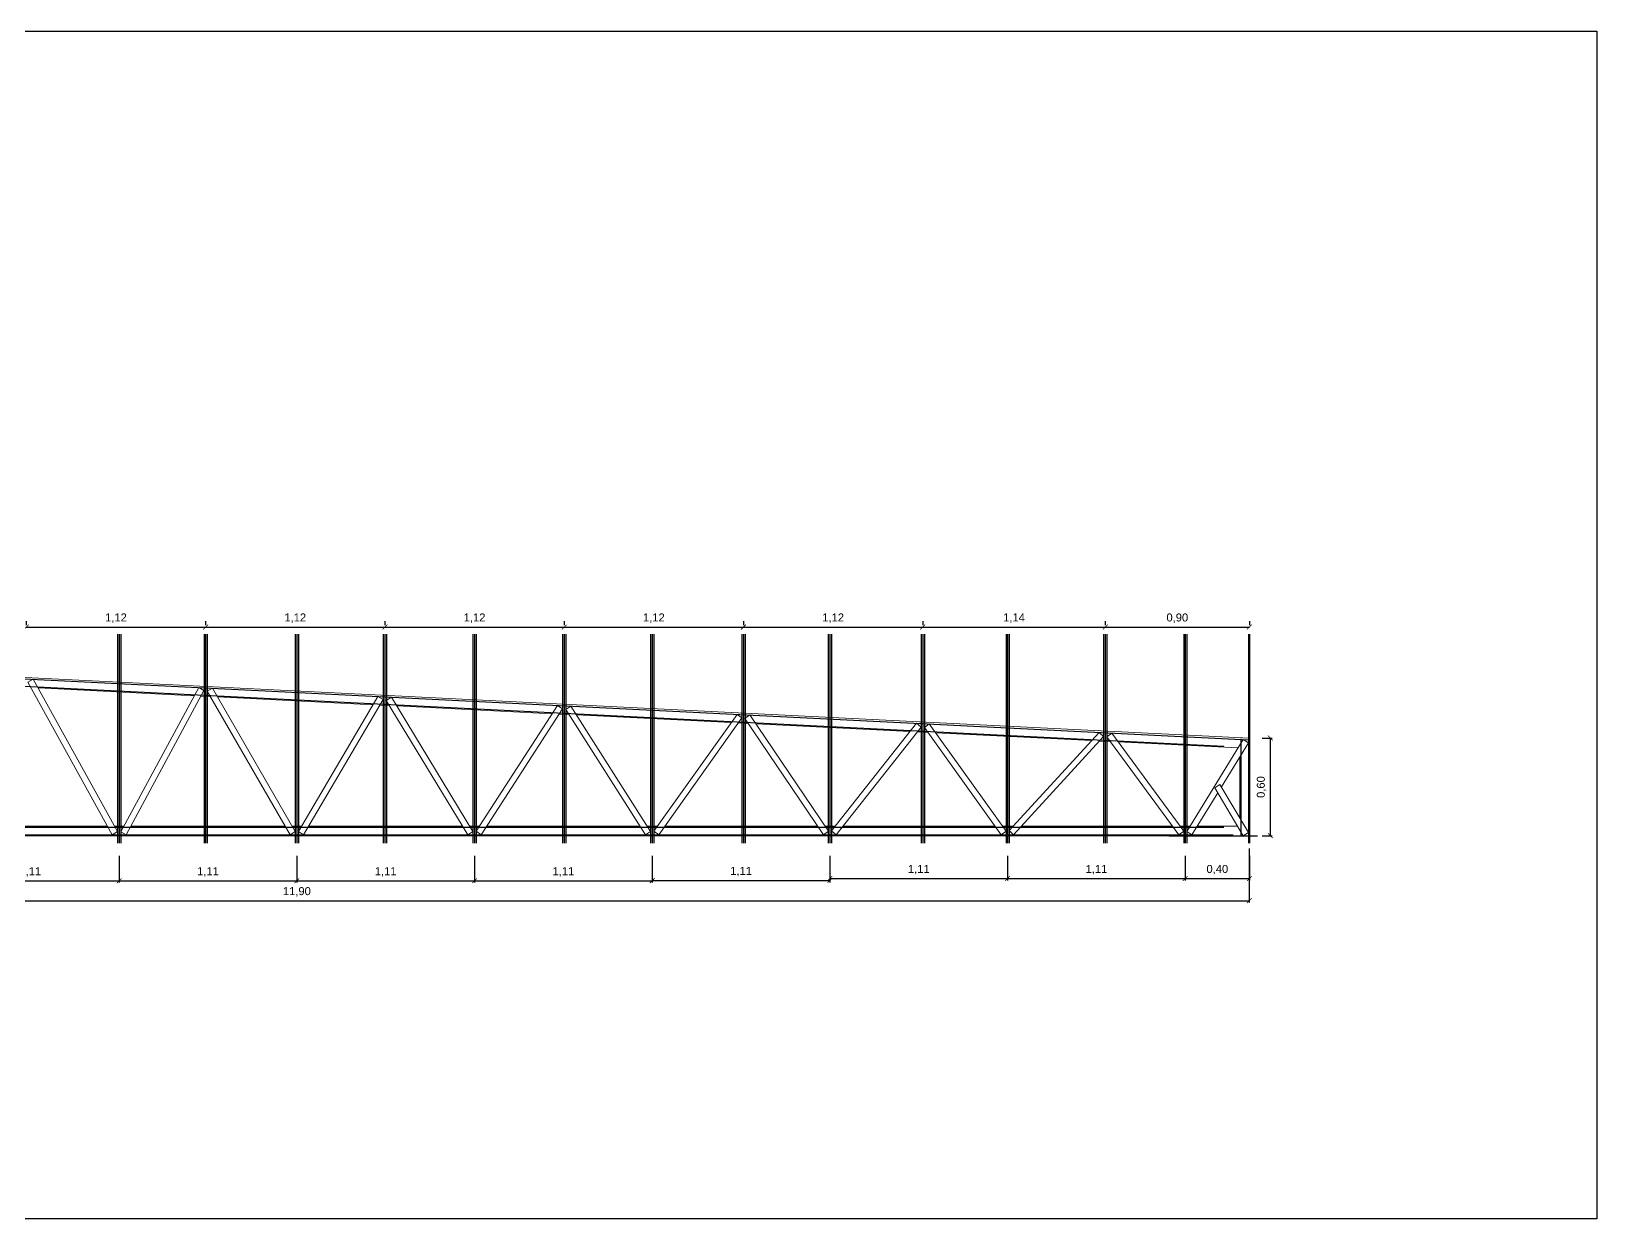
# Model space of a CAD drawing. Header units: millimetres. Extents: x 265 to 899, y -203 to 32.
# Drawn here: x 814.56 to 824.34, y -122.68 to -115.26 of the extents above; entities that cross this region are included whole.
import ezdxf

# ---------------------------------------------------------------- set-up
doc = ezdxf.new("R2010")
doc.units = ezdxf.units.MM
doc.header["$LTSCALE"] = 0.1
doc.header["$MEASUREMENT"] = 0
doc.header["$PDMODE"] = 3
doc.header["$PDSIZE"] = 0.1
doc.linetypes.add('CONTINUA', pattern=[200, 100, 100])
doc.layers.get('DEFPOINTS').update_dxf_attribs({"color": 1})
for name, color, linetype, lineweight in [('00_EST_ANGULARES', 4, 'CONTINUA', 20), ('00_EST_Cotas', 6, 'Continuous', 9), ('00_EST_Viga', 5, 'Continuous', 20), ('00_EST_Viga_Montante', 5, 'Continuous', 20)]:
    doc.layers.add(name, color=color, linetype=linetype, lineweight=lineweight)
doc.layers.add('00_EST_Aux', color=7, linetype='Continuous', true_color=0xd02fca, plot=False)
doc.layers.add('00_EST_NoImprimir', color=1, linetype='Continuous', plot=False)
doc.styles.add('Arial1_50', font='arial.ttf', dxfattribs={"height": 0.05})
doc.dimstyles.new('Cota 1-25-Andres', dxfattribs={"dimtxt": 0.05, "dimasz": 0.03, "dimexe": 0.012, "dimexo": 0.08, "dimgap": 0.025, "dimtad": 1, "dimzin": 0, "dimtxsty": 'Arial1_50', "dimblk1": 'ARCHTICK', "dimblk2": 'ARCHTICK', "dimsah": 1, "dimcen": 0.09, "dimclrd": 256, "dimclre": 256, "dimclrt": 256, "dimazin": 0, "dimtfac": 1, "dimtofl": 0, "dimtmove": 0, "dimatfit": 3, "dimldrblk": 'ARCHTICK', "dimfxl": 1, "dimtolj": 1, "dimtzin": 0, "dimarcsym": 0})

# ---------------------------------------------------------------- blocks, each defined once
blk = doc.blocks.new('_ARCHTICK')
at = {"color": 0, "linetype": 'ByBlock', "const_width": 0.15}
blk.add_lwpolyline([(-0.5, -0.5), (0.5, 0.5)], dxfattribs=at)
blk = doc.blocks.new('*D204')
at = {"layer": '00_EST_Cotas', "lineweight": -2, "transparency": 16777216}
for p, q in [((814.0028, -120.4099), (814.0028, -120.5774)), ((815.1128, -120.4099), (815.1128, -120.5774)), ((814.0028, -120.5654), (815.1128, -120.5654))]:
    blk.add_line(p, q, dxfattribs=at)
at = {"layer": 'DEFPOINTS', "color": 0, "transparency": 16777216}
for p in [(814.0028, -120.3299), (815.1128, -120.3299), (815.1128, -120.5654)]:
    blk.add_point(p, dxfattribs=at)
at = {"layer": '00_EST_Cotas', "lineweight": -2, "transparency": 16777216, "xscale": 0.03, "yscale": 0.03, "zscale": 0.03, "rotation": 180}
blk.add_blockref('_ARCHTICK', (814.0028, -120.5654), dxfattribs=at)
at = {"layer": '00_EST_Cotas', "lineweight": -2, "transparency": 16777216, "xscale": 0.03, "yscale": 0.03, "zscale": 0.03}
blk.add_blockref('_ARCHTICK', (815.1128, -120.5654), dxfattribs=at)
at = {"layer": '00_EST_Cotas', "transparency": 16777216, "insert": (814.5578, -120.5104), "char_height": 0.05, "attachment_point": 5, "style": 'Arial1_50'}
blk.add_mtext('\\A1;1,11', dxfattribs=at)
blk = doc.blocks.new('*D205')
at = {"layer": '00_EST_Cotas', "lineweight": -2, "transparency": 16777216}
for p, q in [((815.1128, -120.4099), (815.1128, -120.5774)), ((816.2228, -120.4099), (816.2228, -120.5774)), ((815.1128, -120.5654), (816.2228, -120.5654))]:
    blk.add_line(p, q, dxfattribs=at)
at = {"layer": 'DEFPOINTS', "color": 0, "transparency": 16777216}
for p in [(815.1128, -120.3299), (816.2228, -120.3299), (816.2228, -120.5654)]:
    blk.add_point(p, dxfattribs=at)
at = {"layer": '00_EST_Cotas', "lineweight": -2, "transparency": 16777216, "xscale": 0.03, "yscale": 0.03, "zscale": 0.03, "rotation": 180}
blk.add_blockref('_ARCHTICK', (815.1128, -120.5654), dxfattribs=at)
at = {"layer": '00_EST_Cotas', "lineweight": -2, "transparency": 16777216, "xscale": 0.03, "yscale": 0.03, "zscale": 0.03}
blk.add_blockref('_ARCHTICK', (816.2228, -120.5654), dxfattribs=at)
at = {"layer": '00_EST_Cotas', "transparency": 16777216, "insert": (815.6678, -120.5104), "char_height": 0.05, "attachment_point": 5, "style": 'Arial1_50'}
blk.add_mtext('\\A1;1,11', dxfattribs=at)
blk = doc.blocks.new('*D206')
at = {"layer": '00_EST_Cotas', "lineweight": -2, "transparency": 16777216}
for p, q in [((816.2228, -120.4099), (816.2228, -120.5774)), ((817.3328, -120.4099), (817.3328, -120.5774)), ((816.2228, -120.5654), (817.3328, -120.5654))]:
    blk.add_line(p, q, dxfattribs=at)
at = {"layer": 'DEFPOINTS', "color": 0, "transparency": 16777216}
for p in [(816.2228, -120.3299), (817.3328, -120.3299), (817.3328, -120.5654)]:
    blk.add_point(p, dxfattribs=at)
at = {"layer": '00_EST_Cotas', "lineweight": -2, "transparency": 16777216, "xscale": 0.03, "yscale": 0.03, "zscale": 0.03, "rotation": 180}
blk.add_blockref('_ARCHTICK', (816.2228, -120.5654), dxfattribs=at)
at = {"layer": '00_EST_Cotas', "lineweight": -2, "transparency": 16777216, "xscale": 0.03, "yscale": 0.03, "zscale": 0.03}
blk.add_blockref('_ARCHTICK', (817.3328, -120.5654), dxfattribs=at)
at = {"layer": '00_EST_Cotas', "transparency": 16777216, "insert": (816.7778, -120.5104), "char_height": 0.05, "attachment_point": 5, "style": 'Arial1_50'}
blk.add_mtext('\\A1;1,11', dxfattribs=at)
blk = doc.blocks.new('*D207')
at = {"layer": '00_EST_Cotas', "lineweight": -2, "transparency": 16777216}
for p, q in [((817.3328, -120.4099), (817.3328, -120.5774)), ((818.4428, -120.4099), (818.4428, -120.5774)), ((817.3328, -120.5654), (818.4428, -120.5654))]:
    blk.add_line(p, q, dxfattribs=at)
at = {"layer": 'DEFPOINTS', "color": 0, "transparency": 16777216}
for p in [(817.3328, -120.3299), (818.4428, -120.3299), (818.4428, -120.5654)]:
    blk.add_point(p, dxfattribs=at)
at = {"layer": '00_EST_Cotas', "lineweight": -2, "transparency": 16777216, "xscale": 0.03, "yscale": 0.03, "zscale": 0.03, "rotation": 180}
blk.add_blockref('_ARCHTICK', (817.3328, -120.5654), dxfattribs=at)
at = {"layer": '00_EST_Cotas', "lineweight": -2, "transparency": 16777216, "xscale": 0.03, "yscale": 0.03, "zscale": 0.03}
blk.add_blockref('_ARCHTICK', (818.4428, -120.5654), dxfattribs=at)
at = {"layer": '00_EST_Cotas', "transparency": 16777216, "insert": (817.8878, -120.5104), "char_height": 0.05, "attachment_point": 5, "style": 'Arial1_50'}
blk.add_mtext('\\A1;1,11', dxfattribs=at)
blk = doc.blocks.new('*D208')
at = {"layer": '00_EST_Cotas', "lineweight": -2, "transparency": 16777216}
for p, q in [((818.4428, -120.4099), (818.4428, -120.5756)), ((819.5528, -120.4099), (819.5528, -120.5756)), ((818.4428, -120.5636), (819.5528, -120.5636))]:
    blk.add_line(p, q, dxfattribs=at)
at = {"layer": 'DEFPOINTS', "color": 0, "transparency": 16777216}
for p in [(818.4428, -120.3299), (819.5528, -120.3299), (819.5528, -120.5636)]:
    blk.add_point(p, dxfattribs=at)
at = {"layer": '00_EST_Cotas', "lineweight": -2, "transparency": 16777216, "xscale": 0.03, "yscale": 0.03, "zscale": 0.03, "rotation": 180}
blk.add_blockref('_ARCHTICK', (818.4428, -120.5636), dxfattribs=at)
at = {"layer": '00_EST_Cotas', "lineweight": -2, "transparency": 16777216, "xscale": 0.03, "yscale": 0.03, "zscale": 0.03}
blk.add_blockref('_ARCHTICK', (819.5528, -120.5636), dxfattribs=at)
at = {"layer": '00_EST_Cotas', "transparency": 16777216, "insert": (818.9978, -120.5085), "char_height": 0.05, "attachment_point": 5, "style": 'Arial1_50'}
blk.add_mtext('\\A1;1,11', dxfattribs=at)
blk = doc.blocks.new('*D209')
at = {"layer": '00_EST_Cotas', "lineweight": -2, "transparency": 16777216}
for p, q in [((819.5528, -120.4099), (819.5528, -120.5636)), ((820.6628, -120.4099), (820.6628, -120.5636)), ((819.5528, -120.5516), (820.6628, -120.5516))]:
    blk.add_line(p, q, dxfattribs=at)
at = {"layer": 'DEFPOINTS', "color": 0, "transparency": 16777216}
for p in [(819.5528, -120.3299), (820.6628, -120.3299), (820.6628, -120.5516)]:
    blk.add_point(p, dxfattribs=at)
at = {"layer": '00_EST_Cotas', "lineweight": -2, "transparency": 16777216, "xscale": 0.03, "yscale": 0.03, "zscale": 0.03, "rotation": 180}
blk.add_blockref('_ARCHTICK', (819.5528, -120.5516), dxfattribs=at)
at = {"layer": '00_EST_Cotas', "lineweight": -2, "transparency": 16777216, "xscale": 0.03, "yscale": 0.03, "zscale": 0.03}
blk.add_blockref('_ARCHTICK', (820.6628, -120.5516), dxfattribs=at)
at = {"layer": '00_EST_Cotas', "transparency": 16777216, "insert": (820.1078, -120.4965), "char_height": 0.05, "attachment_point": 5, "style": 'Arial1_50'}
blk.add_mtext('\\A1;1,11', dxfattribs=at)
blk = doc.blocks.new('*D210')
at = {"layer": '00_EST_Cotas', "lineweight": -2, "transparency": 16777216}
for p, q in [((820.6628, -120.4099), (820.6628, -120.5636)), ((821.7728, -120.4099), (821.7728, -120.5636)), ((820.6628, -120.5516), (821.7728, -120.5516))]:
    blk.add_line(p, q, dxfattribs=at)
at = {"layer": 'DEFPOINTS', "color": 0, "transparency": 16777216}
for p in [(820.6628, -120.3299), (821.7728, -120.3299), (821.7728, -120.5516)]:
    blk.add_point(p, dxfattribs=at)
at = {"layer": '00_EST_Cotas', "lineweight": -2, "transparency": 16777216, "xscale": 0.03, "yscale": 0.03, "zscale": 0.03, "rotation": 180}
blk.add_blockref('_ARCHTICK', (820.6628, -120.5516), dxfattribs=at)
at = {"layer": '00_EST_Cotas', "lineweight": -2, "transparency": 16777216, "xscale": 0.03, "yscale": 0.03, "zscale": 0.03}
blk.add_blockref('_ARCHTICK', (821.7728, -120.5516), dxfattribs=at)
at = {"layer": '00_EST_Cotas', "transparency": 16777216, "insert": (821.2178, -120.4965), "char_height": 0.05, "attachment_point": 5, "style": 'Arial1_50'}
blk.add_mtext('\\A1;1,11', dxfattribs=at)
blk = doc.blocks.new('*D211')
at = {"layer": '00_EST_Cotas', "lineweight": -2, "transparency": 16777216}
for p, q in [((821.7728, -120.4099), (821.7728, -120.5636)), ((822.1731, -120.4099), (822.1731, -120.5636)), ((821.7728, -120.5516), (822.1731, -120.5516))]:
    blk.add_line(p, q, dxfattribs=at)
at = {"layer": 'DEFPOINTS', "color": 0, "transparency": 16777216}
for p in [(821.7728, -120.3299), (822.1731, -120.3299), (822.1731, -120.5516)]:
    blk.add_point(p, dxfattribs=at)
at = {"layer": '00_EST_Cotas', "lineweight": -2, "transparency": 16777216, "xscale": 0.03, "yscale": 0.03, "zscale": 0.03, "rotation": 180}
blk.add_blockref('_ARCHTICK', (821.7728, -120.5516), dxfattribs=at)
at = {"layer": '00_EST_Cotas', "lineweight": -2, "transparency": 16777216, "xscale": 0.03, "yscale": 0.03, "zscale": 0.03}
blk.add_blockref('_ARCHTICK', (822.1731, -120.5516), dxfattribs=at)
at = {"layer": '00_EST_Cotas', "transparency": 16777216, "insert": (821.9729, -120.4965), "char_height": 0.05, "attachment_point": 5, "style": 'Arial1_50'}
blk.add_mtext('\\A1;0,40', dxfattribs=at)
blk = doc.blocks.new('*D216')
at = {"layer": '00_EST_Cotas', "lineweight": -2, "transparency": 16777216}
for p, q in [((814.5328, -118.9445), (814.5328, -118.9682)), ((814.5328, -118.9802), (815.6528, -118.9802)), ((815.6528, -118.9445), (815.6528, -118.9682))]:
    blk.add_line(p, q, dxfattribs=at)
at = {"layer": 'DEFPOINTS', "color": 0, "transparency": 16777216}
for p in [(815.6528, -118.9802), (814.5328, -119.0245), (815.6528, -119.0245)]:
    blk.add_point(p, dxfattribs=at)
at = {"layer": '00_EST_Cotas', "lineweight": -2, "transparency": 16777216, "xscale": 0.03, "yscale": 0.03, "zscale": 0.03, "rotation": 180}
blk.add_blockref('_ARCHTICK', (814.5328, -118.9802), dxfattribs=at)
at = {"layer": '00_EST_Cotas', "lineweight": -2, "transparency": 16777216, "xscale": 0.03, "yscale": 0.03, "zscale": 0.03}
blk.add_blockref('_ARCHTICK', (815.6528, -118.9802), dxfattribs=at)
at = {"layer": '00_EST_Cotas', "transparency": 16777216, "insert": (815.0928, -118.9251), "char_height": 0.05, "attachment_point": 5, "style": 'Arial1_50'}
blk.add_mtext('\\A1;1,12', dxfattribs=at)
blk = doc.blocks.new('*D217')
at = {"layer": '00_EST_Cotas', "lineweight": -2, "transparency": 16777216}
for p, q in [((815.6528, -118.9445), (815.6528, -118.9682)), ((815.6528, -118.9802), (816.7728, -118.9802)), ((816.7728, -118.9445), (816.7728, -118.9682))]:
    blk.add_line(p, q, dxfattribs=at)
at = {"layer": 'DEFPOINTS', "color": 0, "transparency": 16777216}
for p in [(816.7728, -118.9802), (815.6528, -119.0245), (816.7728, -119.0245)]:
    blk.add_point(p, dxfattribs=at)
at = {"layer": '00_EST_Cotas', "lineweight": -2, "transparency": 16777216, "xscale": 0.03, "yscale": 0.03, "zscale": 0.03, "rotation": 180}
blk.add_blockref('_ARCHTICK', (815.6528, -118.9802), dxfattribs=at)
at = {"layer": '00_EST_Cotas', "lineweight": -2, "transparency": 16777216, "xscale": 0.03, "yscale": 0.03, "zscale": 0.03}
blk.add_blockref('_ARCHTICK', (816.7728, -118.9802), dxfattribs=at)
at = {"layer": '00_EST_Cotas', "transparency": 16777216, "insert": (816.2128, -118.9251), "char_height": 0.05, "attachment_point": 5, "style": 'Arial1_50'}
blk.add_mtext('\\A1;1,12', dxfattribs=at)
blk = doc.blocks.new('*D218')
at = {"layer": '00_EST_Cotas', "lineweight": -2, "transparency": 16777216}
for p, q in [((816.7728, -118.9445), (816.7728, -118.9682)), ((816.7728, -118.9802), (817.8928, -118.9802)), ((817.8928, -118.9445), (817.8928, -118.9682))]:
    blk.add_line(p, q, dxfattribs=at)
at = {"layer": 'DEFPOINTS', "color": 0, "transparency": 16777216}
for p in [(817.8928, -118.9802), (816.7728, -119.0245), (817.8928, -119.0245)]:
    blk.add_point(p, dxfattribs=at)
at = {"layer": '00_EST_Cotas', "lineweight": -2, "transparency": 16777216, "xscale": 0.03, "yscale": 0.03, "zscale": 0.03, "rotation": 180}
blk.add_blockref('_ARCHTICK', (816.7728, -118.9802), dxfattribs=at)
at = {"layer": '00_EST_Cotas', "lineweight": -2, "transparency": 16777216, "xscale": 0.03, "yscale": 0.03, "zscale": 0.03}
blk.add_blockref('_ARCHTICK', (817.8928, -118.9802), dxfattribs=at)
at = {"layer": '00_EST_Cotas', "transparency": 16777216, "insert": (817.3328, -118.9251), "char_height": 0.05, "attachment_point": 5, "style": 'Arial1_50'}
blk.add_mtext('\\A1;1,12', dxfattribs=at)
blk = doc.blocks.new('*D219')
at = {"layer": '00_EST_Cotas', "lineweight": -2, "transparency": 16777216}
for p, q in [((817.8928, -118.9445), (817.8928, -118.9682)), ((817.8928, -118.9802), (819.0128, -118.9802)), ((819.0128, -118.9445), (819.0128, -118.9682))]:
    blk.add_line(p, q, dxfattribs=at)
at = {"layer": 'DEFPOINTS', "color": 0, "transparency": 16777216}
for p in [(819.0128, -118.9802), (817.8928, -119.0245), (819.0128, -119.0245)]:
    blk.add_point(p, dxfattribs=at)
at = {"layer": '00_EST_Cotas', "lineweight": -2, "transparency": 16777216, "xscale": 0.03, "yscale": 0.03, "zscale": 0.03, "rotation": 180}
blk.add_blockref('_ARCHTICK', (817.8928, -118.9802), dxfattribs=at)
at = {"layer": '00_EST_Cotas', "lineweight": -2, "transparency": 16777216, "xscale": 0.03, "yscale": 0.03, "zscale": 0.03}
blk.add_blockref('_ARCHTICK', (819.0128, -118.9802), dxfattribs=at)
at = {"layer": '00_EST_Cotas', "transparency": 16777216, "insert": (818.4528, -118.9251), "char_height": 0.05, "attachment_point": 5, "style": 'Arial1_50'}
blk.add_mtext('\\A1;1,12', dxfattribs=at)
blk = doc.blocks.new('*D220')
at = {"layer": '00_EST_Cotas', "lineweight": -2, "transparency": 16777216}
for p, q in [((819.0128, -118.9445), (819.0128, -118.9682)), ((819.0128, -118.9802), (820.1328, -118.9802)), ((820.1328, -118.9445), (820.1328, -118.9682))]:
    blk.add_line(p, q, dxfattribs=at)
at = {"layer": 'DEFPOINTS', "color": 0, "transparency": 16777216}
for p in [(820.1328, -118.9802), (819.0128, -119.0245), (820.1328, -119.0245)]:
    blk.add_point(p, dxfattribs=at)
at = {"layer": '00_EST_Cotas', "lineweight": -2, "transparency": 16777216, "xscale": 0.03, "yscale": 0.03, "zscale": 0.03, "rotation": 180}
blk.add_blockref('_ARCHTICK', (819.0128, -118.9802), dxfattribs=at)
at = {"layer": '00_EST_Cotas', "lineweight": -2, "transparency": 16777216, "xscale": 0.03, "yscale": 0.03, "zscale": 0.03}
blk.add_blockref('_ARCHTICK', (820.1328, -118.9802), dxfattribs=at)
at = {"layer": '00_EST_Cotas', "transparency": 16777216, "insert": (819.5728, -118.9251), "char_height": 0.05, "attachment_point": 5, "style": 'Arial1_50'}
blk.add_mtext('\\A1;1,12', dxfattribs=at)
blk = doc.blocks.new('*D221')
at = {"layer": '00_EST_Cotas', "lineweight": -2, "transparency": 16777216}
for p, q in [((820.1328, -118.9445), (820.1328, -118.9682)), ((820.1328, -118.9802), (821.2728, -118.9802)), ((821.2728, -118.9445), (821.2728, -118.9682))]:
    blk.add_line(p, q, dxfattribs=at)
at = {"layer": 'DEFPOINTS', "color": 0, "transparency": 16777216}
for p in [(821.2728, -118.9802), (820.1328, -119.0245), (821.2728, -119.0245)]:
    blk.add_point(p, dxfattribs=at)
at = {"layer": '00_EST_Cotas', "lineweight": -2, "transparency": 16777216, "xscale": 0.03, "yscale": 0.03, "zscale": 0.03, "rotation": 180}
blk.add_blockref('_ARCHTICK', (820.1328, -118.9802), dxfattribs=at)
at = {"layer": '00_EST_Cotas', "lineweight": -2, "transparency": 16777216, "xscale": 0.03, "yscale": 0.03, "zscale": 0.03}
blk.add_blockref('_ARCHTICK', (821.2728, -118.9802), dxfattribs=at)
at = {"layer": '00_EST_Cotas', "transparency": 16777216, "insert": (820.7028, -118.9251), "char_height": 0.05, "attachment_point": 5, "style": 'Arial1_50'}
blk.add_mtext('\\A1;1,14', dxfattribs=at)
blk = doc.blocks.new('*D222')
at = {"layer": '00_EST_Cotas', "lineweight": -2, "transparency": 16777216}
for p, q in [((821.2728, -118.9445), (821.2728, -118.9682)), ((821.2728, -118.9802), (822.1731, -118.9802)), ((822.1731, -118.9445), (822.1731, -118.9682))]:
    blk.add_line(p, q, dxfattribs=at)
at = {"layer": 'DEFPOINTS', "color": 0, "transparency": 16777216}
for p in [(822.1731, -118.9802), (821.2728, -119.0245), (822.1731, -119.0245)]:
    blk.add_point(p, dxfattribs=at)
at = {"layer": '00_EST_Cotas', "lineweight": -2, "transparency": 16777216, "xscale": 0.03, "yscale": 0.03, "zscale": 0.03, "rotation": 180}
blk.add_blockref('_ARCHTICK', (821.2728, -118.9802), dxfattribs=at)
at = {"layer": '00_EST_Cotas', "lineweight": -2, "transparency": 16777216, "xscale": 0.03, "yscale": 0.03, "zscale": 0.03}
blk.add_blockref('_ARCHTICK', (822.1731, -118.9802), dxfattribs=at)
at = {"layer": '00_EST_Cotas', "transparency": 16777216, "insert": (821.7229, -118.9251), "char_height": 0.05, "attachment_point": 5, "style": 'Arial1_50'}
blk.add_mtext('\\A1;0,90', dxfattribs=at)
blk = doc.blocks.new('*D342')
at = {"layer": '00_EST_Cotas', "lineweight": -2, "transparency": 16777216}
for p, q in [((810.2728, -120.3645), (810.2728, -120.702)), ((822.1728, -120.3645), (822.1728, -120.702)), ((810.2728, -120.69), (822.1728, -120.69))]:
    blk.add_line(p, q, dxfattribs=at)
at = {"layer": 'DEFPOINTS', "color": 0, "transparency": 16777216}
for p in [(810.2728, -120.2845), (822.1728, -120.2845), (822.1728, -120.69)]:
    blk.add_point(p, dxfattribs=at)
at = {"layer": '00_EST_Cotas', "lineweight": -2, "transparency": 16777216, "xscale": 0.03, "yscale": 0.03, "zscale": 0.03, "rotation": 180}
blk.add_blockref('_ARCHTICK', (810.2728, -120.69), dxfattribs=at)
at = {"layer": '00_EST_Cotas', "lineweight": -2, "transparency": 16777216, "xscale": 0.03, "yscale": 0.03, "zscale": 0.03}
blk.add_blockref('_ARCHTICK', (822.1728, -120.69), dxfattribs=at)
at = {"layer": '00_EST_Cotas', "transparency": 16777216, "insert": (816.2228, -120.635), "char_height": 0.05, "attachment_point": 5, "style": 'Arial1_50'}
blk.add_mtext('\\A1;11,90', dxfattribs=at)
blk = doc.blocks.new('*D343')
at = {"layer": '00_EST_Cotas', "lineweight": -2, "transparency": 16777216}
for p, q in [((822.2528, -119.6743), (822.3161, -119.6743)), ((822.3041, -120.2845), (822.3041, -119.6743)), ((822.2528, -120.2845), (822.3161, -120.2845))]:
    blk.add_line(p, q, dxfattribs=at)
at = {"layer": 'DEFPOINTS', "color": 0, "transparency": 16777216}
for p in [(822.1728, -119.6743), (822.3041, -119.6743), (822.1728, -120.2845)]:
    blk.add_point(p, dxfattribs=at)
at = {"layer": '00_EST_Cotas', "lineweight": -2, "transparency": 16777216, "xscale": 0.03, "yscale": 0.03, "zscale": 0.03}
for p, rotation in [((822.3041, -119.6743), 89.99993746790425), ((822.3041, -120.2845), 269.9999374679043)]:
    blk.add_blockref('_ARCHTICK', p, dxfattribs=dict(at, rotation=rotation))
at = {"layer": '00_EST_Cotas', "transparency": 16777216, "insert": (822.249, -119.98), "char_height": 0.05, "attachment_point": 5, "rotation": 89.99994, "style": 'Arial1_50'}
blk.add_mtext('\\A1;0,60', dxfattribs=at)

msp = doc.modelspace()

# ---------------------------------------------------------------- linework, layer by layer
at = {"layer": '00_EST_ANGULARES'}
for p, q in [((814.5428, -119.3256), (814.5756, -119.3063)), ((815.0699, -120.2781), (814.5428, -119.3256)), ((814.5756, -119.3063), (815.1028, -120.2588)), ((815.6096, -119.3577), (815.1228, -120.259)), ((815.1557, -120.2781), (815.6426, -119.3768)), ((815.6096, -119.3577), (815.6426, -119.3768)), ((815.6628, -119.3813), (815.6953, -119.3614)), ((816.1803, -120.2781), (815.6628, -119.3813)), ((815.6953, -119.3614), (816.2128, -120.2582)), ((816.7292, -119.4136), (816.2328, -120.2578)), ((816.265, -120.2781), (816.7615, -119.4339)), ((816.7292, -119.4136), (816.7615, -119.4339)), ((816.7813, -119.4384), (816.8134, -119.4178)), ((817.2907, -120.2781), (816.7813, -119.4384)), ((816.8134, -119.4178), (817.3228, -120.2575)), ((817.8511, -119.4697), (817.3428, -120.2566)), ((817.3742, -120.2781), (817.8826, -119.4912)), ((817.8826, -119.4912), (817.8511, -119.4697)), ((817.9028, -119.4951), (817.9344, -119.4739)), ((818.4012, -120.2781), (817.9028, -119.4951)), ((817.9344, -119.4739), (818.4328, -120.2568)), ((818.9725, -119.5258), (818.4528, -120.2553)), ((818.4833, -120.2781), (819.0031, -119.5486)), ((819.0031, -119.5486), (818.9725, -119.5258)), ((819.0213, -119.5518), (819.0524, -119.5297)), ((819.5131, -120.2781), (819.0213, -119.5518)), ((819.0524, -119.5297), (819.5442, -120.2561)), ((820.0931, -119.5818), (819.5628, -120.2539)), ((820.1226, -119.6059), (820.0931, -119.5818)), ((820.1428, -119.6074), (820.1733, -119.5845)), ((820.1733, -119.5845), (820.6528, -120.2552)), ((819.5922, -120.2781), (820.1226, -119.6059)), ((820.6223, -120.2781), (820.1428, -119.6074)), ((821.2348, -119.6388), (820.6728, -120.252)), ((820.7006, -120.2781), (821.2626, -119.6649)), ((821.2348, -119.6388), (821.2626, -119.6649)), ((821.2828, -119.6659), (821.313, -119.6427)), ((821.7326, -120.2781), (821.2828, -119.6659)), ((821.3129, -119.6427), (821.7628, -120.2549)), ((821.7828, -120.2572), (822.1348, -119.6838)), ((822.1348, -119.6838), (822.1667, -119.7047)), ((822.1667, -119.7047), (821.9979, -119.9797)), ((821.9571, -119.9855), (821.9889, -119.9647)), ((821.9889, -119.9647), (822.1667, -120.2636)), ((821.9754, -120.0163), (821.8146, -120.2781)), ((822.1348, -120.2845), (821.9571, -119.9855)), ((815.0699, -120.2781), (815.1028, -120.2588)), ((815.1228, -120.259), (815.1557, -120.2781)), ((816.1803, -120.2781), (816.2128, -120.2582)), ((816.2328, -120.2578), (816.265, -120.2781)), ((817.2907, -120.2781), (817.3228, -120.2575)), ((817.3428, -120.2566), (817.3742, -120.2781)), ((818.4012, -120.2781), (818.4328, -120.2568)), ((818.4833, -120.2781), (818.4528, -120.2553)), ((819.5131, -120.2781), (819.5442, -120.2561)), ((819.5628, -120.2539), (819.5922, -120.2781)), ((820.6223, -120.2781), (820.6528, -120.2552)), ((820.6728, -120.252), (820.7006, -120.2781)), ((821.7326, -120.2781), (821.7628, -120.2549)), ((821.7828, -120.2572), (821.8146, -120.2781)), ((822.1348, -120.2845), (822.1667, -120.2636))]:
    msp.add_line(p, q, dxfattribs=at)
at = {"layer": '00_EST_Aux'}
for p, q in [((810.2724, -119.0909), (822.1655, -119.6854)), ((815.1028, -119.0245), (815.1028, -120.3299)), ((815.1128, -119.0245), (815.1128, -120.3299)), ((815.1228, -119.0245), (815.1228, -120.3299)), ((815.6428, -119.0245), (815.6428, -120.3299)), ((815.6528, -119.0245), (815.6528, -120.3299)), ((815.6628, -119.0245), (815.6628, -120.3299)), ((816.2128, -119.0245), (816.2128, -120.3299)), ((816.2228, -119.0245), (816.2228, -120.3299)), ((816.2328, -119.0245), (816.2328, -120.3299)), ((816.7628, -119.0245), (816.7628, -120.3299)), ((816.7728, -119.0245), (816.7728, -120.3299)), ((816.7828, -119.0245), (816.7828, -120.3299)), ((817.3228, -119.0245), (817.3228, -120.3299)), ((817.3328, -119.0245), (817.3328, -120.3299)), ((817.3428, -119.0245), (817.3428, -120.3299)), ((817.8828, -119.0245), (817.8828, -120.3299)), ((817.8928, -119.0245), (817.8928, -120.3299)), ((817.9028, -119.0245), (817.9028, -120.3299)), ((818.4328, -119.0245), (818.4328, -120.3299)), ((818.4428, -119.0245), (818.4428, -120.3299)), ((818.4528, -119.0245), (818.4528, -120.3299)), ((819.0028, -119.0245), (819.0028, -120.3299)), ((819.0128, -119.0245), (819.0128, -120.3299)), ((819.0228, -119.0245), (819.0228, -120.3299)), ((819.5428, -119.0245), (819.5428, -120.3299)), ((819.5528, -119.0245), (819.5528, -120.3299)), ((819.5628, -119.0245), (819.5628, -120.3299)), ((820.1228, -119.0245), (820.1228, -120.3299)), ((820.1328, -119.0245), (820.1328, -120.3299)), ((820.1428, -119.0245), (820.1428, -120.3299)), ((820.6528, -119.0245), (820.6528, -120.3299)), ((820.6628, -119.0245), (820.6628, -120.3299)), ((820.6728, -119.0245), (820.6728, -120.3299)), ((821.2628, -119.0245), (821.2628, -120.3299)), ((821.2728, -119.0245), (821.2728, -120.3299)), ((821.2828, -119.0245), (821.2828, -120.3299)), ((821.7628, -119.0245), (821.7628, -120.3299)), ((821.7728, -119.0245), (821.7728, -120.3299)), ((821.7828, -119.0245), (821.7828, -120.3299)), ((822.1667, -119.0245), (822.1667, -120.3299)), ((822.1731, -119.0245), (822.1731, -120.3299)), ((810.3331, -119.1412), (822.0131, -119.725)), ((822.1195, -119.6793), (822.1195, -120.2895)), ((810.3328, -120.2309), (822.0128, -120.2309)), ((810.2728, -120.2781), (822.0728, -120.2781)), ((821.6728, -120.2845), (822.2239, -120.2845))]:
    msp.add_line(p, q, dxfattribs=at)
at = {"layer": '00_EST_NoImprimir'}
msp.add_lwpolyline([(805.0908, -115.2581), (824.3427, -115.2581), (824.3427, -122.6771), (805.0908, -122.6771)], close=True, dxfattribs=at)
at = {"layer": '00_EST_Viga'}
for p, q in [((810.2728, -119.0845), (822.1728, -119.6743)), ((814.606, -119.3612), (815.5814, -119.4099)), ((815.6235, -119.412), (815.6822, -119.415)), ((815.7275, -119.4172), (816.6986, -119.4658)), ((816.7415, -119.4679), (816.8011, -119.4709)), ((816.847, -119.4732), (817.8175, -119.5217)), ((817.8615, -119.5239), (817.9231, -119.527)), ((817.9697, -119.5293), (818.9356, -119.5776)), ((818.9808, -119.5798), (819.0424, -119.5829)), ((819.09, -119.5853), (820.0524, -119.6334)), ((820.0991, -119.6357), (820.1654, -119.6391)), ((820.214, -119.6415), (821.1877, -119.6902)), ((821.2372, -119.6926), (821.3049, -119.696)), ((821.3538, -119.6985), (822.1029, -119.7359)), ((814.073, -120.2245), (815.0403, -120.2245)), ((815.0838, -120.2245), (815.1414, -120.2245)), ((815.1847, -120.2245), (816.1494, -120.2245)), ((816.1933, -120.2245), (816.2524, -120.2245)), ((816.2966, -120.2245), (817.2582, -120.2245)), ((817.3027, -120.2245), (817.3635, -120.2245)), ((817.4089, -120.2245), (818.367, -120.2245)), ((818.4122, -120.2245), (818.4747, -120.2245)), ((818.5215, -120.2245), (819.4768, -120.2245)), ((819.5228, -120.2245), (819.586, -120.2245)), ((819.6345, -120.2245), (820.584, -120.2245)), ((820.6308, -120.2245), (820.698, -120.2245)), ((820.7497, -120.2245), (821.6932, -120.2245)), ((821.7405, -120.2245), (821.8029, -120.2245)), ((821.8476, -120.2245), (822.0992, -120.2245)), ((810.2728, -120.2845), (822.1728, -120.2845))]:
    msp.add_line(p, q, dxfattribs=at)
at = {"layer": '00_EST_Viga_Montante'}
for p, q in [((822.1728, -119.6743), (822.1728, -120.2845)), ((822.1128, -119.7925), (822.1128, -120.1729))]:
    msp.add_line(p, q, dxfattribs=at)

# ---------------------------------------------------------------- dimensions: what is measured, and where the dimension line sits
at = {"layer": '00_EST_Cotas'}
for base, p1, p2, picture, middle in [((815.6528, -118.9802), (814.5328, -119.0245), (815.6528, -119.0245), '*D216', (815.0928, -118.9251)), ((816.7728, -118.9802), (815.6528, -119.0245), (816.7728, -119.0245), '*D217', (816.2128, -118.9251)), ((817.8928, -118.9802), (816.7728, -119.0245), (817.8928, -119.0245), '*D218', (817.3328, -118.9251)), ((819.0128, -118.9802), (817.8928, -119.0245), (819.0128, -119.0245), '*D219', (818.4528, -118.9251)), ((820.1328, -118.9802), (819.0128, -119.0245), (820.1328, -119.0245), '*D220', (819.5728, -118.9251)), ((821.2728, -118.9802), (820.1328, -119.0245), (821.2728, -119.0245), '*D221', (820.7028, -118.9251)), ((822.1731, -118.9802), (821.2728, -119.0245), (822.1731, -119.0245), '*D222', (821.7229, -118.9251)), ((815.1128, -120.5654), (814.0028, -120.3299), (815.1128, -120.3299), '*D204', (814.5578, -120.5104)), ((816.2228, -120.5654), (815.1128, -120.3299), (816.2228, -120.3299), '*D205', (815.6678, -120.5104)), ((817.3328, -120.5654), (816.2228, -120.3299), (817.3328, -120.3299), '*D206', (816.7778, -120.5104)), ((818.4428, -120.5654), (817.3328, -120.3299), (818.4428, -120.3299), '*D207', (817.8878, -120.5104)), ((819.5528, -120.5636), (818.4428, -120.3299), (819.5528, -120.3299), '*D208', (818.9978, -120.5085)), ((820.6628, -120.5516), (819.5528, -120.3299), (820.6628, -120.3299), '*D209', (820.1078, -120.4965)), ((821.7728, -120.5516), (820.6628, -120.3299), (821.7728, -120.3299), '*D210', (821.2178, -120.4965))]:
    dim = msp.add_linear_dim(base=base, p1=p1, p2=p2, dimstyle='Cota 1-25-Andres', dxfattribs=at)
    dim.commit()
    dim.dimension.update_dxf_attribs({"geometry": picture, "text_midpoint": middle})
dim = msp.add_linear_dim(base=(822.3041, -119.6743), p1=(822.1728, -120.2845), p2=(822.1728, -119.6743), angle=89.99994, text='0,60', dimstyle='Cota 1-25-Andres', dxfattribs=at)
dim.commit()
dim.dimension.update_dxf_attribs({"geometry": '*D343', "text_midpoint": (822.3041, -119.98), "dimtype": 161})
dim = msp.add_linear_dim(base=(822.1728, -120.69), p1=(810.2728, -120.2845), p2=(822.1728, -120.2845), angle=0, dimstyle='Cota 1-25-Andres', dxfattribs=at)
dim.commit()
dim.dimension.update_dxf_attribs({"geometry": '*D342', "text_midpoint": (816.2228, -120.69), "dimtype": 161})
dim = msp.add_linear_dim(base=(822.1731, -120.5516), p1=(821.7728, -120.3299), p2=(822.1731, -120.3299), dimstyle='Cota 1-25-Andres', dxfattribs=at)
dim.commit()
dim.dimension.update_dxf_attribs({"geometry": '*D211', "text_midpoint": (821.9729, -120.5516), "dimtype": 160})

doc.saveas('drawing.dxf')
